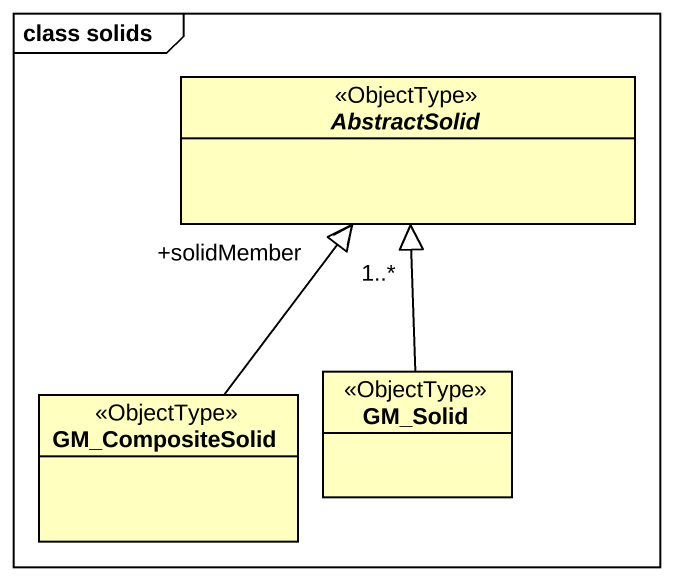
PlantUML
@startuml
mainframe class solids
hide circle
hide empty members
abstract class AbstractSolid <<ObjectType>> #FFFFBF
class GM_CompositeSolid <<ObjectType>> #FFFFBF
class GM_Solid <<ObjectType>> #FFFFBF
GM_CompositeSolid -up-|> AbstractSolid
GM_CompositeSolid -up-> "+solidMember\n1..*" AbstractSolid
GM_Solid -up-|> AbstractSolid
@enduml
